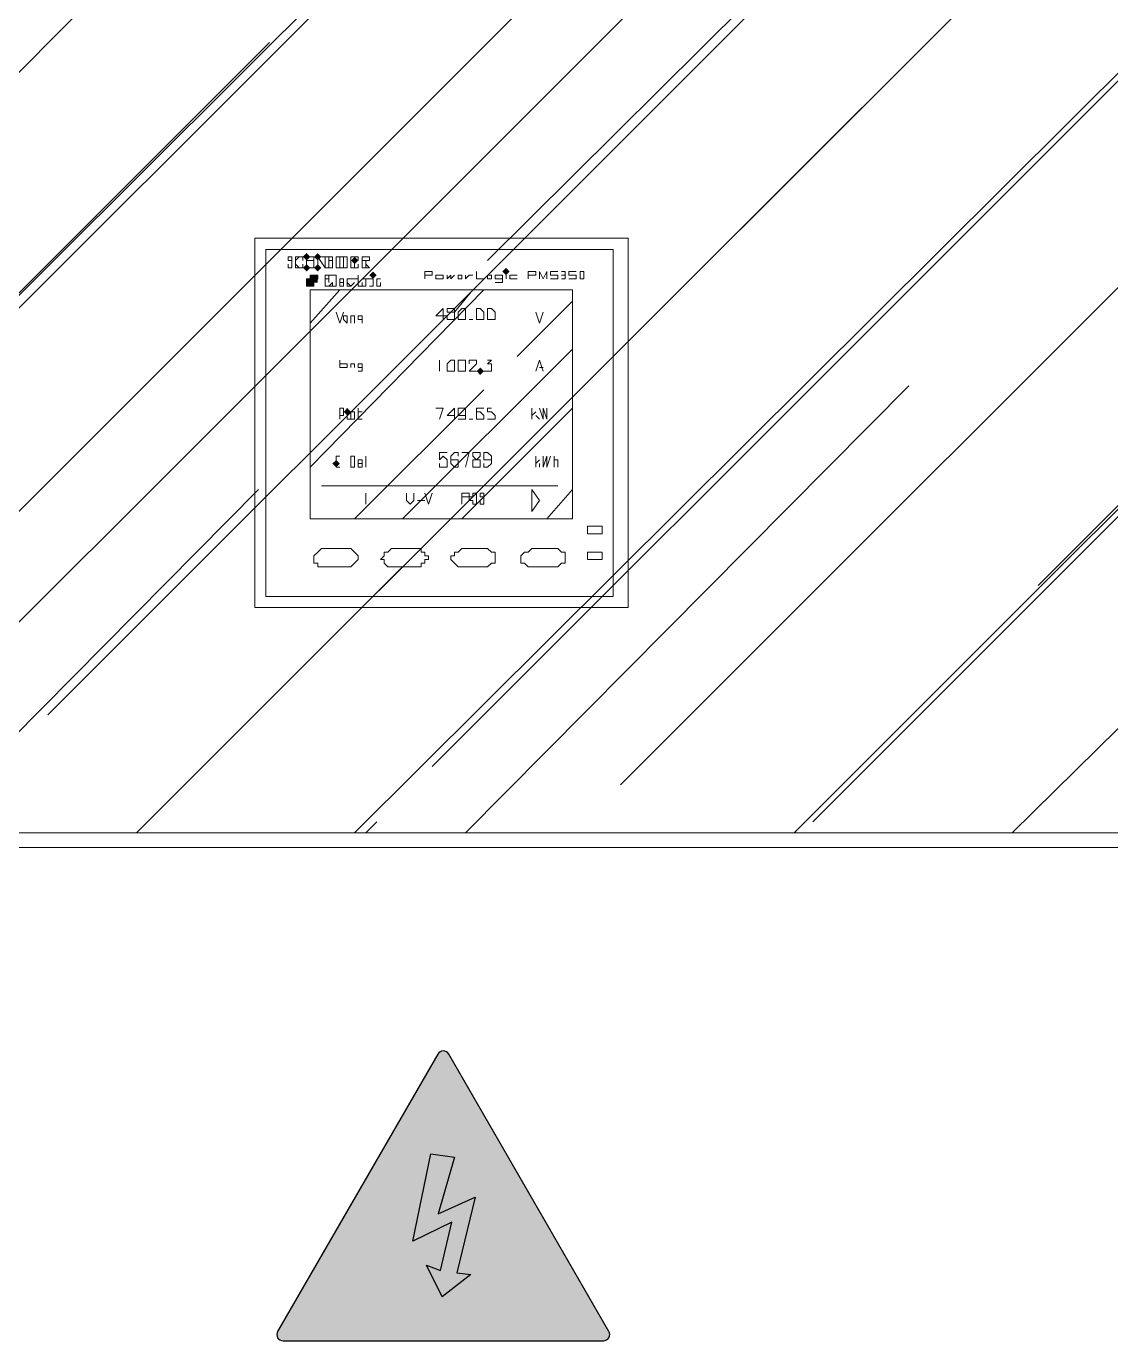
# Model space of a CAD drawing. Header units: millimetres. Extents: x 2497.4 to 2515.8, y 479.1 to 489.2.
# Drawn here: x 2500.0134 to 2500.2944, y 482.0173 to 482.3584 of the extents above; entities that cross this region are included whole.
import ezdxf

# ---------------------------------------------------------------- set-up
doc = ezdxf.new("R2010")
doc.units = ezdxf.units.MM
doc.layers.add('.', color=7, linetype='Continuous')

# ---------------------------------------------------------------- blocks, each defined once
blk = doc.blocks.new('G$CF654F5B4')
blk.add_wipeout([(0, 1.4), (0.89918, 1.4), (0.89918, 0), (0, 0)])
at = {"layer": '.'}
h = blk.add_hatch(color=50, dxfattribs=at)
h.dxf.hatch_style = 1
h.paths.add_polyline_path([(0.40714, 0.89439, 0.57735), (0.40855, 0.89195), (0.49159, 0.89195, 0.57735), (0.493, 0.89439), (0.45148, 0.9663, 0.57735), (0.44865, 0.9663), (0.40714, 0.89439)], is_closed=False)
h.paths.add_polyline_path([(0.45294, 0.9396), (0.44875, 0.92486), (0.4583, 0.92924), (0.45362, 0.90961), (0.45722, 0.90916), (0.44976, 0.90337), (0.44574, 0.91161), (0.44937, 0.9102), (0.45225, 0.92272), (0.44215, 0.91779), (0.44681, 0.94044), (0.45294, 0.9396)], is_closed=False, flags=16)
h = blk.add_hatch(color=7, dxfattribs=at)
h.dxf.hatch_style = 1
h.paths.add_polyline_path([(0.44215, 0.91779), (0.45225, 0.92272), (0.44937, 0.9102), (0.44574, 0.91161), (0.44976, 0.90337), (0.45722, 0.90916), (0.45362, 0.90961), (0.4583, 0.92924), (0.44875, 0.92486), (0.45294, 0.9396), (0.44681, 0.94044), (0.44215, 0.91779)], is_closed=False)
at = {"transparency": 33554559}
for points in [[(0.41559, 1.17305), (0.41464, 1.17209), (0.41368, 1.17305), (0.41464, 1.17401)], [(0.41847, 1.17305), (0.41751, 1.17209), (0.41655, 1.17305), (0.41751, 1.17401)], [(0.41559, 1.17018), (0.41464, 1.16922), (0.41368, 1.17018), (0.41464, 1.17114)], [(0.41847, 1.17018), (0.41751, 1.16922), (0.41655, 1.17018), (0.41751, 1.17114)], [(0.42804, 1.17209), (0.42709, 1.17114), (0.42613, 1.17209), (0.42709, 1.17305)], [(0.4673, 1.16922), (0.46635, 1.16826), (0.46539, 1.16922), (0.46635, 1.17018)], [(0.43283, 1.16826), (0.43187, 1.16731), (0.43092, 1.16826), (0.43187, 1.16922)], [(0.4606, 1.14337), (0.45964, 1.14241), (0.45869, 1.14337), (0.45964, 1.14432)], [(0.42613, 1.13283), (0.42517, 1.13187), (0.42421, 1.13283), (0.42517, 1.13379)], [(0.42326, 1.11943), (0.4223, 1.11847), (0.42134, 1.11943), (0.4223, 1.12038)]]:
    blk.add_hatch(color=7, dxfattribs=at).paths.add_polyline_path(points, flags=16)
h = blk.add_hatch(color=7, dxfattribs=at)
h.paths.add_polyline_path([(0.41559, 1.16731), (0.41751, 1.16731), (0.41464, 1.16731)])
h.paths.add_polyline_path([(0.41559, 1.16826), (0.41751, 1.16731), (0.41559, 1.16731)])
h.paths.add_polyline_path([(0.41751, 1.16826), (0.41559, 1.16826), (0.41751, 1.16731)])
h.paths.add_polyline_path([(0.41751, 1.16731), (0.41559, 1.16731)], flags=16)
h = blk.add_hatch(color=7, dxfattribs=at)
h.paths.add_polyline_path([(0.41464, 1.16731), (0.41751, 1.16635), (0.41464, 1.16635)])
h.paths.add_polyline_path([(0.41751, 1.16731), (0.41464, 1.16731), (0.41751, 1.16635)])
h = blk.add_hatch(color=7, dxfattribs=at)
h.paths.add_polyline_path([(0.41464, 1.16635), (0.41655, 1.16539), (0.41464, 1.16539)])
h.paths.add_polyline_path([(0.41655, 1.16635), (0.41464, 1.16635), (0.41655, 1.16539)])
h.paths.add_polyline_path([(0.41464, 1.16539), (0.41655, 1.16539)], flags=16)
h.paths.add_polyline_path([(0.41655, 1.16539), (0.41464, 1.16539)], flags=16)
at = {"lineweight": 9}
for points in [[(0.20397, 1.0275), (0.49316, 1.31573)], [(0.24897, 1.06867), (0.49603, 1.31573)], [(0.25663, 1.02367), (0.5487, 1.31573)], [(0.28536, 1.02367), (0.57743, 1.31573)], [(0.46156, 1.17209), (0.60616, 1.31573)], [(0.48167, 1.13475), (0.66265, 1.31573)], [(0.34761, 1.05431), (0.60233, 1.30903)], [(0.4472, 1.0409), (0.69617, 1.28988)], [(0.37059, 1.02367), (0.62148, 1.27456)], [(0.20397, 1.08399), (0.36772, 1.2487)], [(0.23557, 1.0591), (0.40506, 1.22859)], [(0.42709, 1.02367), (0.62914, 1.22476)], [(0.49603, 1.03612), (0.66553, 1.20561)], [(0.40123, 1.17784), (0.40123, 1.08208)], [(0.40123, 1.17784), (0.49795, 1.17784), (0.49795, 1.08208), (0.40123, 1.08208)], [(0.54104, 1.02367), (0.69617, 1.1788)], [(0.54583, 1.02654), (0.69617, 1.17688)], [(0.60424, 1.08783), (0.69617, 1.17975)], [(0.4041, 1.17497), (0.49412, 1.17497)], [(0.4041, 1.17497), (0.4041, 1.08495), (0.49412, 1.08495), (0.49412, 1.17497)], [(0.41081, 1.17305), (0.41081, 1.17209), (0.41081, 1.17305), (0.40985, 1.17305), (0.40985, 1.17209), (0.41081, 1.17209), (0.41081, 1.17114)], [(0.40985, 1.17209), (0.41081, 1.17209), (0.41081, 1.17114), (0.41081, 1.17018), (0.40985, 1.17018), (0.40985, 1.17114), (0.40985, 1.17018)], [(0.41368, 1.17305), (0.41368, 1.17209), (0.41368, 1.17305), (0.41272, 1.17305), (0.41176, 1.17305), (0.41176, 1.17209), (0.41176, 1.17114), (0.41176, 1.17018), (0.41272, 1.17018), (0.41368, 1.17018), (0.41368, 1.17114)], [(0.41272, 1.17305), (0.41176, 1.17209), (0.41176, 1.17114), (0.41272, 1.17018)], [(0.41464, 1.17209), (0.41655, 1.17209)], [(0.41559, 1.17305), (0.41655, 1.17305)], [(0.41559, 1.17018), (0.41655, 1.17018)], [(0.41751, 1.17018), (0.41751, 1.17305), (0.41943, 1.17018), (0.41751, 1.17305)], [(0.41847, 1.17305), (0.41943, 1.17305)], [(0.41943, 1.17305), (0.41943, 1.17018)], [(0.41943, 1.17305), (0.42134, 1.17305), (0.42134, 1.17209), (0.42134, 1.17305)], [(0.41943, 1.17018), (0.42134, 1.17018), (0.42134, 1.17114), (0.42134, 1.17018)], [(0.42038, 1.17209), (0.42134, 1.17209)], [(0.42134, 1.17209), (0.42134, 1.17114)], [(0.42326, 1.17305), (0.42517, 1.17305), (0.42517, 1.17209), (0.42517, 1.17114), (0.42517, 1.17018), (0.42326, 1.17018)], [(0.42517, 1.17305), (0.42517, 1.17209), (0.42517, 1.17114), (0.42517, 1.17018)], [(0.42613, 1.17305), (0.42613, 1.17018)], [(0.42613, 1.17305), (0.42804, 1.17305), (0.42804, 1.17209), (0.42804, 1.17305)], [(0.42613, 1.17018), (0.42804, 1.17018), (0.42804, 1.17114), (0.42804, 1.17018)], [(0.42709, 1.17305), (0.42709, 1.17018)], [(0.42709, 1.17209), (0.42709, 1.17114)], [(0.429, 1.17305), (0.429, 1.17018), (0.429, 1.17305), (0.42996, 1.17305), (0.43092, 1.17305), (0.43092, 1.17209), (0.42996, 1.17209), (0.429, 1.17209)], [(0.429, 1.17018), (0.42996, 1.17018)], [(0.42996, 1.17305), (0.43092, 1.17305), (0.43092, 1.17209), (0.42996, 1.17209)], [(0.41943, 1.16826), (0.41943, 1.16539), (0.41943, 1.16826), (0.42134, 1.16826), (0.42038, 1.16826), (0.42038, 1.16635)], [(0.41943, 1.16731), (0.42038, 1.16731)], [(0.4223, 1.16826), (0.4223, 1.16539), (0.4223, 1.16826), (0.42134, 1.16826)], [(0.42326, 1.16635), (0.42421, 1.16635), (0.42421, 1.16731), (0.42326, 1.16731), (0.42326, 1.16635), (0.42326, 1.16539), (0.42421, 1.16539), (0.42421, 1.16635), (0.42421, 1.16731)], [(0.42326, 1.16731), (0.42326, 1.16635), (0.42326, 1.16539)], [(0.42709, 1.16731), (0.42613, 1.16731), (0.42709, 1.16731), (0.42613, 1.16731), (0.42517, 1.16731), (0.42517, 1.16635), (0.42517, 1.16539), (0.42613, 1.16539), (0.42709, 1.16635)], [(0.42613, 1.16731), (0.42517, 1.16731), (0.42517, 1.16635), (0.42613, 1.16539)], [(0.42709, 1.16731), (0.42804, 1.16731)], [(0.42804, 1.16539), (0.42804, 1.16635), (0.42804, 1.16826), (0.42804, 1.16635), (0.42804, 1.16539), (0.429, 1.16539), (0.429, 1.16635)], [(0.429, 1.16731), (0.42996, 1.16731)], [(0.43092, 1.16731), (0.42996, 1.16731), (0.42996, 1.16539), (0.42996, 1.16731), (0.42996, 1.16635)], [(0.43187, 1.16731), (0.43187, 1.16539), (0.43187, 1.16731), (0.43092, 1.16731)], [(0.43379, 1.16731), (0.43283, 1.16731), (0.43283, 1.16635), (0.43283, 1.16539), (0.43379, 1.16539), (0.43379, 1.16635)], [(0.43283, 1.16731), (0.43283, 1.16635), (0.43283, 1.16539)], [(0.44528, 1.16731), (0.44528, 1.16922), (0.4472, 1.16922), (0.4472, 1.16826), (0.44528, 1.16826)], [(0.45103, 1.16826), (0.45103, 1.16731), (0.45198, 1.16826), (0.45198, 1.16731), (0.45294, 1.16826)], [(0.4539, 1.16731), (0.45486, 1.16731), (0.45486, 1.16826), (0.4539, 1.16826), (0.4539, 1.16731), (0.45486, 1.16731)], [(0.45581, 1.16826), (0.45581, 1.16731), (0.45677, 1.16826), (0.45773, 1.16826)], [(0.45869, 1.16922), (0.45869, 1.16731), (0.4606, 1.16731)], [(0.46347, 1.16635), (0.46443, 1.16635), (0.46539, 1.16635), (0.46539, 1.16826), (0.46443, 1.16826), (0.46347, 1.16826), (0.46347, 1.16731), (0.46443, 1.16731), (0.46539, 1.16731)], [(0.46635, 1.16731), (0.46635, 1.16826)], [(0.46922, 1.16826), (0.4673, 1.16826), (0.4673, 1.16731), (0.46922, 1.16731)], [(0.47209, 1.16731), (0.47209, 1.16922), (0.47401, 1.16922), (0.47401, 1.16826), (0.47209, 1.16826)], [(0.47497, 1.16731), (0.47497, 1.16922), (0.47592, 1.16731), (0.47688, 1.16922), (0.47688, 1.16731)], [(0.47784, 1.16731), (0.4788, 1.16731), (0.47975, 1.16731), (0.47975, 1.16826), (0.4788, 1.16826), (0.47784, 1.16826), (0.47784, 1.16922), (0.47975, 1.16922)], [(0.48071, 1.16922), (0.48167, 1.16922), (0.48167, 1.16826), (0.48071, 1.16826)], [(0.48167, 1.16826), (0.48167, 1.16731), (0.48071, 1.16731)], [(0.48263, 1.16731), (0.48358, 1.16731), (0.48454, 1.16731), (0.48454, 1.16826), (0.48263, 1.16826), (0.48263, 1.16922), (0.48454, 1.16922)], [(0.41559, 1.15581), (0.42326, 1.16443)], [(0.41559, 1.11847), (0.4606, 1.16443)], [(0.41943, 1.16539), (0.42134, 1.16539), (0.42134, 1.16635), (0.42038, 1.16539)], [(0.42134, 1.16539), (0.4223, 1.16539)], [(0.429, 1.16539), (0.42996, 1.16539)], [(0.43092, 1.16539), (0.43187, 1.16539)], [(0.45294, 1.15869), (0.45773, 1.16443)], [(0.46922, 1.1472), (0.48358, 1.16156)], [(0.4223, 1.15869), (0.42326, 1.15581), (0.42421, 1.15869)], [(0.42517, 1.15581), (0.42517, 1.15773), (0.42421, 1.15773), (0.42421, 1.15677), (0.42517, 1.15581), (0.42517, 1.15677)], [(0.42613, 1.15581), (0.42613, 1.15773), (0.42709, 1.15773), (0.42709, 1.15581)], [(0.429, 1.15677), (0.429, 1.15581), (0.429, 1.15677), (0.42804, 1.15677), (0.42804, 1.15773), (0.429, 1.15773), (0.429, 1.15581)], [(0.45007, 1.15677), (0.45007, 1.15964), (0.44815, 1.15773), (0.45103, 1.15773)], [(0.47401, 1.15869), (0.47497, 1.15581), (0.47592, 1.15869)], [(0.42326, 1.14624), (0.42326, 1.14432)], [(0.43953, 1.10506), (0.48358, 1.14911)], [(0.44911, 1.14528), (0.44911, 1.14624), (0.44911, 1.14337)], [(0.45677, 1.14528), (0.45677, 1.14624), (0.45773, 1.14624), (0.45869, 1.14624), (0.45869, 1.14528), (0.45773, 1.14432), (0.45677, 1.14337), (0.45869, 1.14337)], [(0.46156, 1.14624), (0.46252, 1.14624), (0.46156, 1.14528), (0.46252, 1.14528), (0.46252, 1.14432), (0.46252, 1.14337), (0.46156, 1.14337), (0.4606, 1.14337)], [(0.47401, 1.14337), (0.47497, 1.14624), (0.47592, 1.14337)], [(0.42613, 1.14432), (0.42613, 1.14528), (0.42709, 1.14528), (0.42709, 1.14432)], [(0.429, 1.14432), (0.42804, 1.14432), (0.42804, 1.14528), (0.429, 1.14528), (0.429, 1.14337), (0.42804, 1.14337)], [(0.47497, 1.14432), (0.47592, 1.14432)], [(0.45581, 1.02367), (0.57072, 1.13954)], [(0.42709, 1.10506), (0.4606, 1.13858)], [(0.42326, 1.13092), (0.42326, 1.13379), (0.42421, 1.13379), (0.42421, 1.13283), (0.42421, 1.13187), (0.42326, 1.13187)], [(0.42517, 1.13379), (0.42517, 1.13187), (0.42517, 1.13092), (0.42613, 1.13092)], [(0.42804, 1.13379), (0.42804, 1.13187), (0.42804, 1.13092), (0.429, 1.13092)], [(0.42804, 1.13283), (0.429, 1.13283)], [(0.44911, 1.13092), (0.45007, 1.13379), (0.44815, 1.13379)], [(0.45294, 1.13092), (0.45294, 1.13379), (0.45103, 1.13187), (0.45294, 1.13187)], [(0.45581, 1.13283), (0.45581, 1.13187), (0.45486, 1.13187), (0.4539, 1.13187), (0.4539, 1.13283), (0.4539, 1.13379), (0.45486, 1.13379), (0.45581, 1.13379), (0.45581, 1.13283), (0.45581, 1.13187), (0.45581, 1.13092), (0.45486, 1.13092), (0.4539, 1.13092)], [(0.45486, 1.10506), (0.48358, 1.13379)], [(0.4606, 1.13379), (0.45964, 1.13379), (0.45869, 1.13379), (0.45869, 1.13283), (0.45869, 1.13187), (0.45869, 1.13092), (0.45964, 1.13092), (0.4606, 1.13092), (0.4606, 1.13187), (0.45964, 1.13283), (0.45869, 1.13283), (0.45869, 1.13187)], [(0.46252, 1.13379), (0.46156, 1.13379), (0.46156, 1.13283), (0.46252, 1.13283), (0.46347, 1.13187), (0.46347, 1.13092), (0.46252, 1.13092), (0.46156, 1.13092)], [(0.47305, 1.13379), (0.47305, 1.13092)], [(0.47401, 1.13283), (0.47305, 1.13187)], [(0.47497, 1.13379), (0.47592, 1.13092), (0.47592, 1.13379), (0.47688, 1.13092), (0.47688, 1.13379)], [(0.47401, 1.13187), (0.47497, 1.13092)], [(0.45103, 1.1223), (0.44911, 1.1223), (0.44911, 1.12038), (0.45007, 1.12134), (0.45103, 1.12038), (0.45103, 1.11943), (0.45103, 1.11847), (0.45007, 1.11847), (0.44911, 1.11847), (0.44911, 1.11943)], [(0.4539, 1.12134), (0.4539, 1.1223), (0.45294, 1.1223), (0.45198, 1.12134), (0.45198, 1.12038), (0.45198, 1.11943), (0.45294, 1.11847), (0.4539, 1.11847), (0.4539, 1.11943), (0.4539, 1.12038), (0.45294, 1.12038), (0.45198, 1.12038), (0.45198, 1.11943)], [(0.45581, 1.11847), (0.45677, 1.1223), (0.45486, 1.1223)], [(0.46252, 1.12134), (0.46252, 1.12038), (0.46156, 1.12038), (0.4606, 1.12038), (0.4606, 1.12134), (0.4606, 1.1223), (0.46156, 1.1223), (0.46252, 1.12134), (0.46252, 1.12038), (0.46252, 1.11943), (0.46156, 1.11847), (0.4606, 1.11847), (0.4606, 1.11943)], [(0.4223, 1.11847), (0.4223, 1.12134), (0.42326, 1.12134)], [(0.42804, 1.11943), (0.429, 1.11943), (0.429, 1.12038), (0.42804, 1.12038), (0.42804, 1.11943), (0.42804, 1.11847), (0.429, 1.11847), (0.429, 1.11943)], [(0.42996, 1.12134), (0.42996, 1.11847)], [(0.47401, 1.12134), (0.47401, 1.11847)], [(0.47497, 1.12038), (0.47401, 1.11943)], [(0.47497, 1.11943), (0.47497, 1.11847)], [(0.47592, 1.12134), (0.47592, 1.11847), (0.47688, 1.12134), (0.47688, 1.11847), (0.47784, 1.12134)], [(0.4788, 1.12134), (0.4788, 1.11847)], [(0.4788, 1.11943), (0.4788, 1.12038), (0.47975, 1.12038), (0.47975, 1.11943), (0.47975, 1.11847)], [(0.4223, 1.11847), (0.42326, 1.11847)], [(0.31409, 1.02367), (0.40219, 1.11272)], [(0.41847, 1.11368), (0.47975, 1.11368)], [(0.47688, 1.10506), (0.48358, 1.11272)], [(0.42996, 1.11176), (0.42996, 1.10889)], [(0.44049, 1.11176), (0.44049, 1.10985), (0.44145, 1.10889), (0.44241, 1.10985), (0.44241, 1.11176)], [(0.44337, 1.10985), (0.44528, 1.10985)], [(0.44528, 1.11176), (0.44624, 1.10889), (0.4472, 1.11176)], [(0.45486, 1.10889), (0.45486, 1.11176), (0.45581, 1.11176), (0.45677, 1.11176), (0.45677, 1.11081), (0.45581, 1.11081), (0.45486, 1.11081)], [(0.4606, 1.11081), (0.4606, 1.11176), (0.45964, 1.11176), (0.45964, 1.11081), (0.4606, 1.11081), (0.4606, 1.10985), (0.4606, 1.10889), (0.45964, 1.10889), (0.45964, 1.10985)], [(0.37059, 1.02367), (0.43953, 1.09261)], [(0.59754, 1.02367), (0.66361, 1.08878)], [(0.69042, 1.02367), (0.20971, 1.02367)], [(0.42996, 1.02367), (0.43283, 1.02654)], [(0.69042, 1.01984), (0.20971, 1.01984)]]:
    blk.add_lwpolyline(points, dxfattribs=at)
for points in [[(0.41464, 1.17305), (0.41464, 1.17018)], [(0.41655, 1.17305), (0.41655, 1.17018)], [(0.42038, 1.17305), (0.42038, 1.17018)], [(0.42326, 1.17018), (0.42326, 1.17305), (0.4223, 1.17305), (0.4223, 1.17018)], [(0.42421, 1.17305), (0.42421, 1.17018)], [(0.43092, 1.17018), (0.42996, 1.17018), (0.42996, 1.17114), (0.42996, 1.17209), (0.42996, 1.17114)], [(0.41464, 1.16539), (0.41559, 1.16539), (0.41655, 1.16539), (0.41655, 1.16635), (0.41751, 1.16731), (0.41751, 1.16826), (0.41655, 1.16826), (0.41559, 1.16826), (0.41559, 1.16731), (0.41464, 1.16731), (0.41464, 1.16635)], [(0.45007, 1.16731), (0.44911, 1.16731), (0.44815, 1.16731), (0.44815, 1.16826), (0.44911, 1.16826), (0.45007, 1.16826)], [(0.46252, 1.16731), (0.46156, 1.16731), (0.46156, 1.16826), (0.46252, 1.16826)], [(0.4855, 1.16731), (0.4855, 1.16922), (0.48646, 1.16922), (0.48646, 1.16731)], [(0.41559, 1.16443), (0.48358, 1.16443), (0.48358, 1.10506), (0.41559, 1.10506)], [(0.45198, 1.15964), (0.45103, 1.15964), (0.45103, 1.15869), (0.45198, 1.15869), (0.45294, 1.15869), (0.45294, 1.15773), (0.45294, 1.15677), (0.45198, 1.15677), (0.45103, 1.15677), (0.45103, 1.15773), (0.45198, 1.15869), (0.45294, 1.15869), (0.45294, 1.15964)], [(0.45486, 1.15964), (0.4539, 1.15869), (0.4539, 1.15773), (0.4539, 1.15677), (0.45486, 1.15677), (0.45581, 1.15677), (0.45581, 1.15773), (0.45581, 1.15869), (0.45581, 1.15964)], [(0.45677, 1.15677), (0.45773, 1.15677)], [(0.45964, 1.15964), (0.45869, 1.15964), (0.45869, 1.15869), (0.45869, 1.15773), (0.45869, 1.15677), (0.45964, 1.15677), (0.4606, 1.15677), (0.4606, 1.15773), (0.4606, 1.15869)], [(0.46156, 1.15964), (0.46156, 1.15869), (0.46156, 1.15773), (0.46156, 1.15677), (0.46252, 1.15677), (0.46347, 1.15677), (0.46347, 1.15773), (0.46347, 1.15869), (0.46252, 1.15964)], [(0.45198, 1.14624), (0.45103, 1.14528), (0.45103, 1.14432), (0.45103, 1.14337), (0.45198, 1.14337), (0.45294, 1.14337), (0.45294, 1.14432), (0.45294, 1.14528), (0.45294, 1.14624)], [(0.45486, 1.14624), (0.4539, 1.14624), (0.4539, 1.14528), (0.4539, 1.14432), (0.4539, 1.14337), (0.45486, 1.14337), (0.45581, 1.14337), (0.45581, 1.14432), (0.45581, 1.14528), (0.45581, 1.14624)], [(0.42517, 1.14432), (0.42517, 1.14528), (0.42421, 1.14528), (0.42326, 1.14528), (0.42326, 1.14432), (0.42421, 1.14432)], [(0.42709, 1.13283), (0.42613, 1.13283), (0.42613, 1.13187), (0.42613, 1.13092), (0.42709, 1.13092), (0.42709, 1.13187)], [(0.45677, 1.13092), (0.45773, 1.13092)], [(0.45869, 1.1223), (0.45773, 1.1223), (0.45773, 1.12134), (0.45869, 1.12038), (0.45964, 1.12038), (0.45964, 1.11943), (0.45964, 1.11847), (0.45869, 1.11847), (0.45773, 1.11847), (0.45773, 1.11943), (0.45773, 1.12038), (0.45869, 1.12038), (0.45964, 1.12134), (0.45964, 1.1223)], [(0.42613, 1.11847), (0.42613, 1.12134), (0.42709, 1.12134), (0.42709, 1.12038), (0.42709, 1.11943), (0.42709, 1.11847)], [(0.47305, 1.10698), (0.47305, 1.11272), (0.47497, 1.10985)], [(0.45773, 1.11176), (0.45773, 1.11081), (0.45677, 1.11081), (0.45677, 1.10985), (0.45773, 1.10985), (0.45773, 1.10889), (0.45869, 1.10889), (0.45869, 1.10985), (0.45869, 1.11081), (0.45869, 1.11176)], [(0.48741, 1.10315), (0.49124, 1.10315), (0.49124, 1.10123), (0.48741, 1.10123)], [(0.41655, 1.09453), (0.41655, 1.09357), (0.41751, 1.09357), (0.41751, 1.09261), (0.41847, 1.09261), (0.41943, 1.09261), (0.42038, 1.09261), (0.42134, 1.09261), (0.42326, 1.09261), (0.42421, 1.09261), (0.42517, 1.09261), (0.42613, 1.09261), (0.42709, 1.09357), (0.42804, 1.09453), (0.42804, 1.09549), (0.42709, 1.09644), (0.42613, 1.0974), (0.42517, 1.0974), (0.42421, 1.0974), (0.42326, 1.0974), (0.42134, 1.0974), (0.42038, 1.0974), (0.41943, 1.0974), (0.41847, 1.0974), (0.41751, 1.09644), (0.41655, 1.09549)], [(0.43379, 1.09453), (0.43475, 1.09453), (0.43475, 1.09357), (0.4357, 1.09261), (0.43666, 1.09261), (0.43762, 1.09261), (0.43858, 1.09261), (0.43953, 1.09261), (0.44049, 1.09261), (0.44241, 1.09261), (0.44337, 1.09261), (0.44432, 1.09261), (0.44432, 1.09357), (0.44528, 1.09357), (0.44528, 1.09453), (0.44624, 1.09453), (0.44624, 1.09549), (0.44528, 1.09549), (0.44528, 1.09644), (0.44432, 1.09644), (0.44432, 1.0974), (0.44337, 1.0974), (0.44241, 1.0974), (0.44049, 1.0974), (0.43953, 1.0974), (0.43858, 1.0974), (0.43762, 1.0974), (0.43666, 1.0974), (0.4357, 1.09644), (0.43475, 1.09644), (0.43475, 1.09549)], [(0.45198, 1.09453), (0.45294, 1.09357), (0.4539, 1.09261), (0.45486, 1.09261), (0.45581, 1.09261), (0.45677, 1.09261), (0.45773, 1.09261), (0.45869, 1.09261), (0.45964, 1.09261), (0.4606, 1.09261), (0.46156, 1.09261), (0.46252, 1.09357), (0.46347, 1.09357), (0.46347, 1.09453), (0.46347, 1.09549), (0.46347, 1.09644), (0.46252, 1.09644), (0.46156, 1.0974), (0.4606, 1.0974), (0.45964, 1.0974), (0.45869, 1.0974), (0.45773, 1.0974), (0.45677, 1.0974), (0.45581, 1.0974), (0.45486, 1.0974), (0.4539, 1.09644), (0.45294, 1.09644), (0.45294, 1.09549), (0.45198, 1.09549)], [(0.47018, 1.09453), (0.47018, 1.09357), (0.47114, 1.09357), (0.47209, 1.09261), (0.47305, 1.09261), (0.47401, 1.09261), (0.47497, 1.09261), (0.47592, 1.09261), (0.47688, 1.09261), (0.47784, 1.09261), (0.4788, 1.09261), (0.47975, 1.09261), (0.48071, 1.09357), (0.48167, 1.09357), (0.48167, 1.09453), (0.48167, 1.09549), (0.48167, 1.09644), (0.48071, 1.09644), (0.47975, 1.0974), (0.4788, 1.0974), (0.47784, 1.0974), (0.47688, 1.0974), (0.47592, 1.0974), (0.47497, 1.0974), (0.47401, 1.0974), (0.47305, 1.0974), (0.47209, 1.09644), (0.47114, 1.09644), (0.47018, 1.09549)], [(0.48741, 1.09644), (0.49124, 1.09644), (0.49124, 1.09453), (0.48741, 1.09453)]]:
    blk.add_lwpolyline(points, close=True, dxfattribs=at)
blk.add_lwpolyline([(0.44865, 0.9663), (0.40714, 0.89439, 0.57735), (0.40855, 0.89195), (0.49159, 0.89195, 0.57735), (0.493, 0.89439), (0.45148, 0.9663, 0.57735)], format="xyb", close=True)
blk.add_lwpolyline([(0.44681, 0.94044), (0.45294, 0.9396), (0.44875, 0.92486), (0.4583, 0.92924), (0.45362, 0.90961), (0.45722, 0.90916), (0.44976, 0.90337), (0.44574, 0.91161), (0.44937, 0.9102), (0.45225, 0.92272), (0.44215, 0.91779), (0.44681, 0.94044)])

msp = doc.modelspace()

# ---------------------------------------------------------------- linework, layer by layer
at = {"color": 8}
msp.add_line((2500.03056, 482.2659), (2500.03056, 482.93907), dxfattribs=at)

# ---------------------------------------------------------------- next in the draw order: block references
msp.add_blockref('G$CF654F5B4', (2499.67141, 481.12557))

doc.saveas('drawing.dxf')
